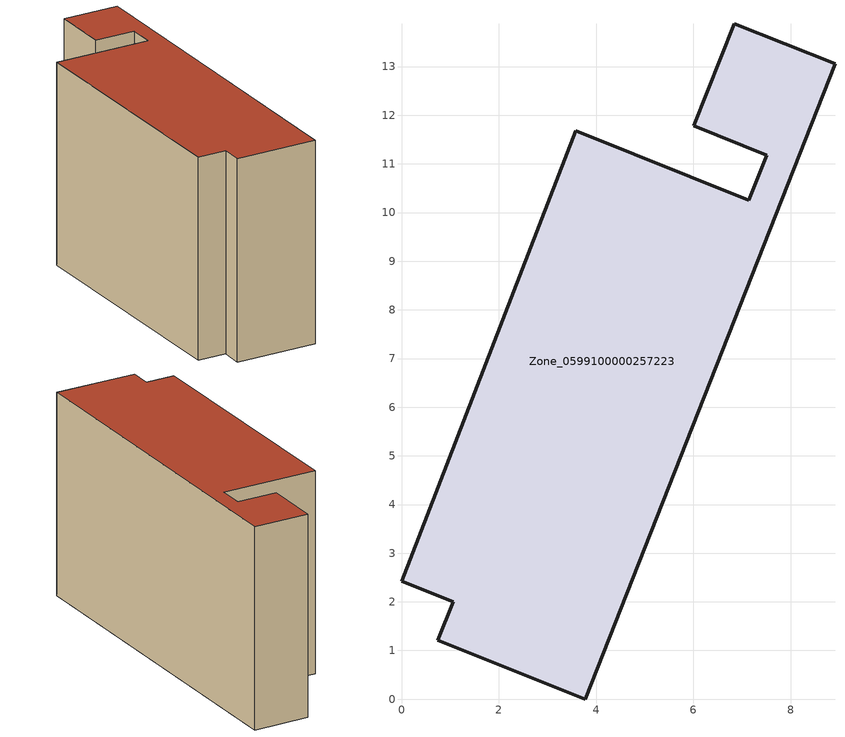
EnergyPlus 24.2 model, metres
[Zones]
Zone_0599100000257223
 floor ground (C_G): 7.51,11.18 6.01,11.78 6.84,13.88 8.91,13.05 3.77,0 0.74,1.21 1.06,2 0,2.43 3.58,11.68 7.14,10.26 z7.19
 wall outside (C_F): 1.06,2 0.74,1.21 3.77,0 8.91,13.05 6.84,13.88 6.01,11.78 7.51,11.18 7.14,10.26 3.58,11.68 0,2.43 1.06,2 z7.19:15.22
 roof outside (C_R): 7.51,11.18 7.14,10.26 3.58,11.68 0,2.43 1.06,2 0.74,1.21 3.77,0 8.91,13.05 6.84,13.88 6.01,11.78 z15.22
[BUILDING]
Pand.0599100000257223: North Axis=0; Terrain=City; Loads Convergence Tolerance Value=0.04; Temperature Convergence Tolerance Value=0.4; Solar Distribution=FullExterior; Maximum Number of Warmup Days=25; Minimum Number of Warmup Days=1
[Site:Location]
Rotterdam.The.Hague.AP_ZH_NLD Design_Conditions: Latitude=51.96; Longitude=4.45; Time Zone=1; Elevation=-4.5
[SITE:GROUNDTEMPERATURE:BUILDINGSURFACE]
18, 18, 18, 18, 18, 18, 18, 18, 18, 18, 18, 18
[MATERIAL] Thermal Absorptance=0.9; Solar Absorptance=0.7; Visible Absorptance=0.7
Name | Roughness | Thickness | Conductivity | Density | Specific Heat
G.TI.1975-1991 | MediumSmooth | 0.15 | 0.288461 | 540 | 1210
F.TI.1975-1991 | Rough | 0.3 | 0.230769 | 1920 | 840
R.TI.1975-1991 | MediumRough | 0.2 | 0.153846 | 1500 | 1000
[CONSTRUCTION]
C_G: G.TI.1975-1991
C_F: F.TI.1975-1991
C_R: R.TI.1975-1991
[ZONE]
Zone_0599100000257223: Type=1; Multiplier=1; Ceiling Height=Autocalculate; Volume=Autocalculate; Floor Area=autocalculate; Part of Total Floor Area=Yes
[ZONEINFILTRATION:DESIGNFLOWRATE]
Infil_Zone_0599100000257223: Zone or ZoneList or Space or SpaceList=Zone_0599100000257223; Schedule=AlwaysOn; Design Flow Rate Calculation Method=Flow/Area; Flow Rate per Floor Area=0.003; Constant Term Coefficient=1; Temperature Term Coefficient=0; Velocity Term Coefficient=0; Velocity Squared Term Coefficient=0
[HVACTEMPLATE:ZONE:IDEALLOADSAIRSYSTEM]
Zone_0599100000257223: Maximum Heating Supply Air Temperature=50; Minimum Cooling Supply Air Temperature=13; Maximum Heating Supply Air Humidity Ratio=0.0156; Minimum Cooling Supply Air Humidity Ratio=0.0077; Heating Limit=NoLimit; Cooling Limit=NoLimit; Dehumidification Control Type=ConstantSensibleHeatRatio; Cooling Sensible Heat Ratio=0.7; Dehumidification Setpoint=60; Humidification Control Type=None; Humidification Setpoint=30; Outdoor Air Method=None; Outdoor Air Flow Rate per Person=0.00944; Outdoor Air Flow Rate per Zone Floor Area=0; Outdoor Air Flow Rate per Zone=0; Demand Controlled Ventilation Type=None; Outdoor Air Economizer Type=NoEconomizer; Heat Recovery Type=None; Sensible Heat Recovery Effectiveness=0.7; Latent Heat Recovery Effectiveness=0.65
[ZONECONTROL:THERMOSTAT]
ThermostatControl_Zone_0599100000257223: Zone or ZoneList=Zone_0599100000257223; Control Type Schedule=DualSetpointControlType; Control 1=Thermostat_Zone_0599100000257223; Temperature Difference Between Cutout And Setpoint=0
[THERMOSTATSETPOINT:DUALSETPOINT]
Thermostat_Zone_0599100000257223: Heating Setpoint Temperature Schedule=HeatingSetpoint_Zone_0599100000257223; Cooling Setpoint Temperature Schedule=CoolingSetpoint_Zone_0599100000257223
[SCHEDULE:COMPACT]
HeatingSetpoint_Zone_0599100000257223: Through: 12/31, For: AllDays, Until: 24:00, 21
CoolingSetpoint_Zone_0599100000257223: Through: 12/31, For: AllDays, Until: 24:00, 24
DualSetpointControlType: Through: 12/31, For: AllDays, Until: 24:00, 4
AlwaysOn: Through: 12/31, For: AllDays, Until: 24:00, 1
